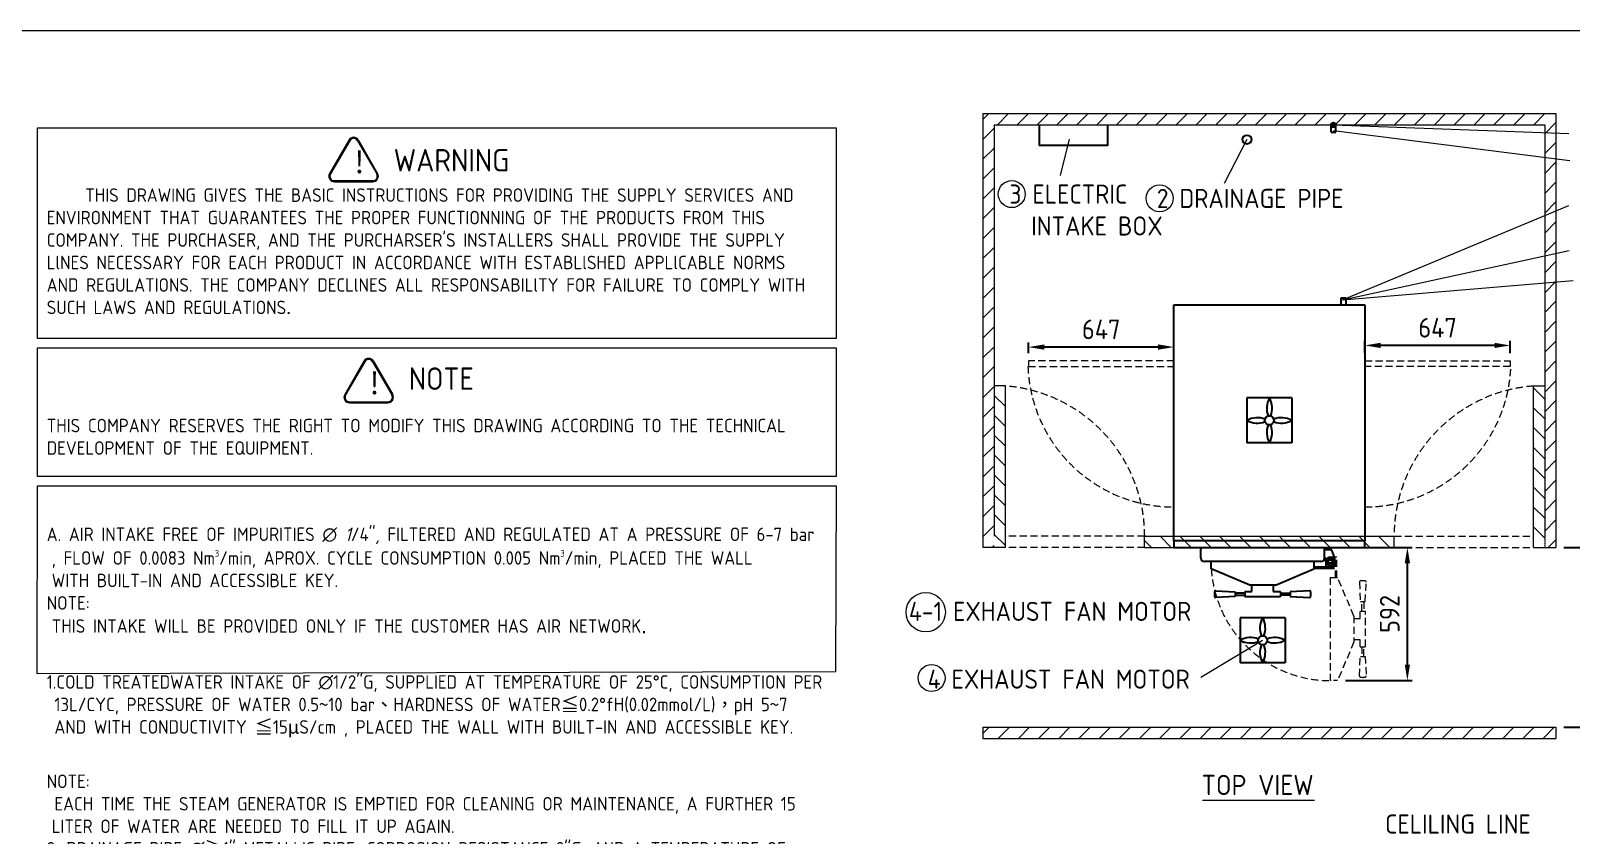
# Model space of a CAD drawing. Header units: millimetres. Extents: x -215875 to 27954, y -2277 to 15904.
# Drawn here: x 15181 to 22036, y 5734 to 9313 of the extents above; entities that cross this region are included whole.
import ezdxf

# ---------------------------------------------------------------- set-up
doc = ezdxf.new("R2010")
doc.units = ezdxf.units.MM
doc.header["$MEASUREMENT"] = 0
doc.linetypes.add('HIDDEN', pattern=[9.525, 6.35, -3.175])
doc.layers.get('0').update_dxf_attribs({"lineweight": 25})
for name, color, linetype, lineweight in [('D', 3, 'Continuous', 13), ('DIM', 3, 'Continuous', 9), ('F', 7, 'Continuous', 15), ('H', 2, 'HIDDEN', 15), ('S', 4, 'Continuous', 15)]:
    doc.layers.add(name, color=color, linetype=linetype, lineweight=lineweight)
doc.styles.get("Standard").update_dxf_attribs({"font": 'KAIU.TTF'})
doc.styles.add('STU25', font='isocp2.shx')
doc.dimstyles.new('STU25', dxfattribs={"dimscale": 35, "dimtxt": 2.5, "dimasz": 2, "dimexe": 0.6, "dimexo": 1, "dimgap": 1, "dimtad": 1, "dimdsep": 46, "dimtxsty": 'STU25', "dimcen": 2, "dimazin": 2, "dimtfac": 1, "dimtmove": 0, "dimatfit": 3, "dimfxl": 0, "dimtolj": 1, "dimtzin": 0, "dimarcsym": 0})

# ---------------------------------------------------------------- blocks, each defined once
blk = doc.blocks.new('*D9')
at = {"layer": 'D', "color": 0, "lineweight": -2}
for p, q in [((22002.9, 7014.2), (22248.6, 7014.2)), ((22227.6, 6944.2), (22227.6, 6284.2)), ((22002.9, 6214.2), (22248.6, 6214.2))]:
    blk.add_line(p, q, dxfattribs=at)
at = {"layer": 'D', "color": 0}
for points in [[(22239.3, 6944.2), (22216, 6944.2), (22227.6, 7014.2)], [(22216, 6284.2), (22239.3, 6284.2), (22227.6, 6214.2)]]:
    blk.add_solid(points, dxfattribs=at)
at = {"layer": 'Defpoints', "color": 0}
for p in [(21967.9, 7014.2), (21967.9, 6214.2), (22227.6, 6214.2)]:
    blk.add_point(p, dxfattribs=at)
at = {"layer": 'D', "color": 0, "insert": (22148.9, 6510.2), "char_height": 87.5, "attachment_point": 5, "rotation": 90, "style": 'STU25'}
blk.add_mtext('\\A1;{\\Fisocp2.shx;Min. 800}', dxfattribs=at)
blk = doc.blocks.new('*D10')
at = {"layer": 'D', "color": 0, "lineweight": -2}
for p, q in [((22002.9, 7014.2), (22544.7, 7014.2)), ((22523.7, 6944.2), (22523.7, 6284.2)), ((22002.9, 6214.2), (22544.7, 6214.2))]:
    blk.add_line(p, q, dxfattribs=at)
at = {"layer": 'D', "color": 0}
for points in [[(22535.4, 6944.2), (22512.1, 6944.2), (22523.7, 7014.2)], [(22512.1, 6284.2), (22535.4, 6284.2), (22523.7, 6214.2)]]:
    blk.add_solid(points, dxfattribs=at)
at = {"layer": 'Defpoints', "color": 0}
for p in [(21967.9, 7014.2), (21967.9, 6214.2), (22523.7, 6214.2)]:
    blk.add_point(p, dxfattribs=at)
at = {"layer": 'D', "color": 0, "insert": (22445, 6510.2), "char_height": 87.5, "attachment_point": 5, "rotation": 90, "style": 'STU25'}
blk.add_mtext('\\A1;{\\Fisocp2.shx;Min.1600}', dxfattribs=at)
blk = doc.blocks.new('*D14')
at = {"layer": 'Defpoints', "color": 0}
for p in [(20996.6, 7014.2), (21306.9, 7014.2), (20996.6, 6422.2)]:
    blk.add_point(p, dxfattribs=at)
at = {"layer": 'DIM', "color": 0, "lineweight": -2}
for p, q in [((21031.6, 7014.2), (21327.9, 7014.2)), ((21306.9, 6492.2), (21306.9, 6944.2)), ((21031.6, 6422.2), (21327.9, 6422.2))]:
    blk.add_line(p, q, dxfattribs=at)
at = {"layer": 'DIM', "color": 0}
for points in [[(21318.6, 6944.2), (21295.3, 6944.2), (21306.9, 7014.2)], [(21295.3, 6492.2), (21318.6, 6492.2), (21306.9, 6422.2)]]:
    blk.add_solid(points, dxfattribs=at)
at = {"layer": 'DIM', "color": 0, "insert": (21228.2, 6718.2), "char_height": 87.5, "attachment_point": 5, "rotation": 90, "style": 'STU25'}
blk.add_mtext('\\A1;592', dxfattribs=at)
blk = doc.blocks.new('*D15')
at = {"layer": 'D', "color": 0, "lineweight": -2}
for p, q in [((21117.9, 7879.2), (21117.9, 7934)), ((21694.9, 7913), (21187.9, 7913)), ((21764.9, 7879.2), (21764.9, 7934))]:
    blk.add_line(p, q, dxfattribs=at)
at = {"layer": 'D', "color": 0}
for points in [[(21187.9, 7924.7), (21187.9, 7901.4), (21117.9, 7913)], [(21694.9, 7901.4), (21694.9, 7924.7), (21764.9, 7913)]]:
    blk.add_solid(points, dxfattribs=at)
at = {"layer": 'Defpoints', "color": 0}
for p in [(21117.9, 7913), (21117.9, 7844.2), (21764.9, 7844.2)]:
    blk.add_point(p, dxfattribs=at)
at = {"layer": 'D', "color": 0, "insert": (21441.4, 7991.8), "char_height": 87.5, "attachment_point": 5, "style": 'STU25'}
blk.add_mtext('\\A1;647', dxfattribs=at)
blk = doc.blocks.new('*D16')
at = {"layer": 'D', "color": 0, "lineweight": -2}
for p, q in [((19620.9, 7879.2), (19620.9, 7926.7)), ((20197.9, 7905.7), (19690.9, 7905.7)), ((20267.9, 7879.2), (20267.9, 7926.7))]:
    blk.add_line(p, q, dxfattribs=at)
at = {"layer": 'D', "color": 0}
for points in [[(19690.9, 7917.4), (19690.9, 7894.1), (19620.9, 7905.7)], [(20197.9, 7894.1), (20197.9, 7917.4), (20267.9, 7905.7)]]:
    blk.add_solid(points, dxfattribs=at)
at = {"layer": 'Defpoints', "color": 0}
for p in [(19620.9, 7905.7), (19620.9, 7844.2), (20267.9, 7844.2)]:
    blk.add_point(p, dxfattribs=at)
at = {"layer": 'D', "color": 0, "insert": (19944.4, 7984.5), "char_height": 87.5, "attachment_point": 5, "style": 'STU25'}
blk.add_mtext('\\A1;647', dxfattribs=at)

msp = doc.modelspace()

# ---------------------------------------------------------------- hatches: boundary and pattern name
msp.add_hatch(color=256).paths.add_polyline_path([(20977.864, 8904.952, 1), (20977.864, 8883.431, 1)])
at = {"layer": 'D'}
h = msp.add_hatch(color=11, dxfattribs=at)
edge = h.paths.add_edge_path(flags=16)
edge.add_ellipse((16532.21, 8666.179), major_axis=(20, 0), ratio=1, start_angle=149.9999999, end_angle=270)
edge.add_line((16532.21, 8646.179), (16702.928, 8646.179))
edge.add_ellipse((16702.928, 8666.179), major_axis=(20, 0), ratio=1, start_angle=270, end_angle=389.9999999)
edge.add_line((16720.249, 8676.179), (16634.89, 8824.025))
edge.add_ellipse((16617.569, 8814.025), major_axis=(20, 0), ratio=1, start_angle=30, end_angle=150)
edge.add_line((16600.249, 8824.025), (16514.89, 8676.179))
edge = h.paths.add_edge_path()
edge.add_ellipse((16532.21, 8666.179), major_axis=(25, 0), ratio=1, start_angle=149.9999999, end_angle=270)
edge.add_line((16532.21, 8641.179), (16702.928, 8641.179))
edge.add_ellipse((16702.928, 8666.179), major_axis=(25, 0), ratio=1, start_angle=270, end_angle=389.9999999)
edge.add_line((16724.579, 8678.679), (16639.22, 8826.525))
edge.add_ellipse((16617.569, 8814.025), major_axis=(25, 0), ratio=1, start_angle=30, end_angle=150)
edge.add_line((16595.919, 8826.525), (16510.56, 8678.679))
h = msp.add_hatch(color=11, dxfattribs=at)
edge = h.paths.add_edge_path(flags=16)
edge.add_ellipse((16599.453, 7682.661), major_axis=(20, 0), ratio=1, start_angle=149.9999999, end_angle=270)
edge.add_line((16599.453, 7662.661), (16770.171, 7662.661))
edge.add_ellipse((16770.171, 7682.661), major_axis=(20, 0), ratio=1, start_angle=270, end_angle=389.9999999)
edge.add_line((16787.491, 7692.661), (16702.132, 7840.507))
edge.add_ellipse((16684.812, 7830.507), major_axis=(20, 0), ratio=1, start_angle=30, end_angle=150)
edge.add_line((16667.491, 7840.507), (16582.132, 7692.661))
edge = h.paths.add_edge_path()
edge.add_ellipse((16599.453, 7682.661), major_axis=(25, 0), ratio=1, start_angle=149.9999999, end_angle=270)
edge.add_line((16599.453, 7657.661), (16770.171, 7657.661))
edge.add_ellipse((16770.171, 7682.661), major_axis=(25, 0), ratio=1, start_angle=270, end_angle=389.9999999)
edge.add_line((16791.821, 7695.161), (16706.462, 7843.007))
edge.add_ellipse((16684.812, 7830.507), major_axis=(25, 0), ratio=1, start_angle=30, end_angle=150)
edge.add_line((16663.161, 7843.007), (16577.802, 7695.161))
at = {"layer": 'H', "ltscale": 5}
h = msp.add_hatch(dxfattribs=at)
h.set_pattern_fill('ANSI31', color=256, scale=500, style=0)
h.set_pattern_definition([(45, (222423.63, 18353.284), (-44.194174, 44.194174), [])])
h.paths.add_polyline_path([(21967.864, 8944.192), (21967.864, 7014.192), (21917.864, 7014.192), (21917.864, 7064.192), (21917.864, 8894.192), (19467.864, 8894.192), (19467.864, 7064.192), (19467.864, 7014.192), (19417.864, 7014.192), (19417.864, 8944.192)])
h = msp.add_hatch(dxfattribs=at)
h.set_pattern_fill('ANSI31', color=256, scale=500, angle=90, style=0)
h.set_pattern_definition([(135, (238248.65, 23227.563), (-44.194174, -44.194174), [])])
h.paths.add_polyline_path([(19467.864, 7014.192), (19517.864, 7014.192), (19517.864, 7733.407), (19467.864, 7733.407), (19467.864, 7064.192)])
h = msp.add_hatch(dxfattribs=at)
h.set_pattern_fill('ANSI31', color=256, scale=500, angle=90, style=0)
h.set_pattern_definition([(135, (238118.65, 23227.563), (-44.194174, -44.194174), [])])
h.paths.add_polyline_path([(21917.864, 7733.407), (21917.864, 7064.192), (21917.864, 7014.192), (21867.864, 7014.192), (21867.864, 7733.407)])
h = msp.add_hatch(dxfattribs=at)
h.set_pattern_fill('ANSI31', color=256, scale=500, angle=270, style=0)
h.set_pattern_definition([(315, (238183.65, 23227.563), (44.194174, 44.194174), [])])
h.paths.add_polyline_path([(20137.08, 7064.192), (20137.08, 7014.192), (21248.649, 7014.192), (21248.649, 7064.192)])
h = msp.add_hatch(dxfattribs=at)
h.set_pattern_fill('ANSI31', color=256, scale=20, style=0)
h.set_pattern_definition([(45, (237617.435, 23227.563), (-44.90128, 44.90128), [])])
h.paths.add_polyline_path([(19417.864, 6214.192), (19417.864, 6164.192), (21967.864, 6164.192), (21967.864, 6214.192)])

# ---------------------------------------------------------------- linework, layer by layer
for p, q in [((20967.864, 8861.817), (20967.864, 8894.192)), ((20967.864, 8861.817), (20987.864, 8861.817)), ((20987.864, 8861.817), (20987.864, 8894.192)), ((20267.864, 7044.192), (20267.864, 8094.192)), ((20267.864, 8094.192), (21117.864, 8094.192)), ((21011.756, 8094.192), (21011.756, 8124.192)), ((21011.756, 8124.192), (21033.456, 8124.192)), ((21011.756, 8094.192), (21033.456, 8094.192)), ((21033.456, 8124.192), (21033.456, 8094.192)), ((21117.864, 8094.192), (21117.864, 7044.192)), ((20592.864, 7679.192), (20592.864, 7479.192)), ((20792.864, 7679.192), (20592.864, 7679.192)), ((20792.864, 7679.192), (20792.864, 7479.192)), ((20792.864, 7479.192), (20592.864, 7479.192)), ((21117.864, 7044.192), (20267.864, 7044.192)), ((20267.864, 7044.192), (20267.864, 7014.192)), ((20267.864, 7014.192), (21117.864, 7014.192)), ((20387.864, 6967.192), (20387.864, 7006.192)), ((20937.864, 6967.192), (20937.864, 7006.192)), ((20937.864, 6967.692), (20937.864, 7005.692)), ((20937.864, 7005.692), (20964.399, 7005.692)), ((20969.081, 7002.447), (20982.365, 6966.723)), ((21117.864, 7014.192), (21117.864, 7044.192)), ((20921.864, 6951.192), (20403.864, 6951.192)), ((20434.364, 6918.441), (20434.364, 6951.192)), ((20891.364, 6951.192), (20891.364, 6918.439)), ((20891.364, 6927.692), (20982.874, 6927.692)), ((20937.864, 6967.692), (20943.864, 6967.692)), ((20943.864, 6951.692), (20943.864, 6967.692)), ((20943.864, 6951.692), (20943.864, 6927.692)), ((20982.864, 6964.546), (20982.864, 6951.692)), ((20982.864, 6927.692), (20982.864, 6951.692)), ((20605.364, 6845.691), (20434.364, 6918.441)), ((20720.364, 6845.691), (20891.364, 6918.439)), ((20891.364, 6921.692), (20982.874, 6921.692)), ((20453.877, 6821.691), (20540.877, 6817.191)), ((20540.877, 6796.191), (20453.877, 6791.691)), ((20540.877, 6817.191), (20540.877, 6796.191)), ((20584.114, 6811.441), (20540.877, 6811.441)), ((20540.877, 6801.941), (20584.114, 6801.941)), ((20584.114, 6817.191), (20584.114, 6796.191)), ((20585.114, 6818.191), (20615.364, 6818.191)), ((20585.114, 6795.191), (20740.614, 6795.191)), ((20720.364, 6845.691), (20605.364, 6845.691)), ((20615.364, 6818.191), (20615.364, 6845.691)), ((20710.364, 6845.691), (20710.364, 6818.191)), ((20710.364, 6818.191), (20740.614, 6818.191)), ((20741.614, 6817.191), (20741.614, 6796.191)), ((20741.614, 6811.441), (20784.852, 6811.441)), ((20784.852, 6801.941), (20741.614, 6801.941)), ((20871.852, 6821.691), (20784.852, 6817.191)), ((20784.852, 6817.191), (20784.852, 6796.191)), ((20784.852, 6796.191), (20871.852, 6791.691)), ((20562.864, 6701.191), (20562.864, 6501.191)), ((20762.864, 6701.191), (20562.864, 6701.191)), ((20762.864, 6701.191), (20762.864, 6501.191)), ((20762.864, 6501.191), (20562.864, 6501.191))]:
    msp.add_line(p, q)
msp.add_lwpolyline([(19668.561, 8894.192), (19668.561, 8804.594), (19973.25, 8804.594), (19973.25, 8894.192)])
for centre, radius in [((20592.864, 8829.192), 20), ((20977.864, 8894.192), 10.761), ((20692.864, 7579.192), 20), ((20692.864, 7579.192), 20), ((20692.864, 7579.192), 20), ((20692.864, 7579.192), 20), ((20963.364, 6951.692), 12), ((20963.364, 6951.692), 8), ((20662.864, 6601.191), 20), ((20662.864, 6601.191), 20), ((20662.864, 6601.191), 20), ((20662.864, 6601.191), 20)]:
    msp.add_circle(centre, radius)
for centre, radius, start, end in [((20773.889, 7633.316), 93.11, 150.4818019, 201.9770324), ((20611.84, 7633.316), 93.11, 338.0229676, 29.5181981), ((20638.74, 7498.167), 93.11, 68.0229676, 119.5181981), ((20638.74, 7660.216), 93.11, 240.4818019, 291.9770324), ((20773.889, 7525.067), 93.11, 158.0229676, 209.5181981), ((20611.84, 7525.067), 93.11, 330.4818019, 21.9770324), ((20746.989, 7498.167), 93.11, 60.4818019, 111.9770324), ((20746.989, 7660.216), 93.11, 248.0229676, 299.5181981), ((20403.864, 7006.192), 16, 150, 180), ((20921.864, 7006.192), 16, 0, 30), ((20964.399, 7000.692), 5, 20.5560452, 90), ((20403.864, 6967.192), 16, 180, 270), ((20921.864, 6967.192), 16, 270, 0), ((20963.364, 6951.692), 19.5, 0, 180), ((20963.364, 6951.692), 19.5, 180, 0), ((20977.864, 6964.546), 5, 0, 25.8189462), ((20503.649, 6806.691), 55.773, 168.6471146, 191.3528854), ((20453.877, 6816.684), 5.007, 84.0781277, 168.6471146), ((20453.877, 6796.697), 5.007, 191.3528854, 270), ((20585.114, 6817.191), 1, 90, 180), ((20585.114, 6796.191), 1, 180, 270), ((20740.614, 6817.191), 1, 0, 90), ((20740.614, 6817.191), 1, 0, 90), ((20740.614, 6796.191), 1, 270, 0), ((20871.852, 6816.684), 5.007, 11.3528854, 95.9218723), ((20871.852, 6796.697), 5.007, 270, 348.6471146), ((20822.079, 6806.691), 55.773, 348.6471146, 11.3528854), ((20743.889, 6655.316), 93.11, 150.4818019, 201.9770324), ((20581.84, 6655.316), 93.11, 338.0229676, 29.5181981), ((20608.74, 6520.167), 93.11, 68.0229676, 119.5181981), ((20608.74, 6682.216), 93.11, 240.4818019, 291.9770324), ((20743.889, 6547.067), 93.11, 158.0229676, 209.5181981), ((20581.84, 6547.067), 93.11, 330.4818019, 21.9770324), ((20716.989, 6520.167), 93.11, 60.4818019, 111.9770324), ((20716.989, 6682.216), 93.11, 248.0229676, 299.5181981)]:
    msp.add_arc(centre, radius, start, end)
at = {"layer": 'D'}
for p, q in [((20977.864, 8894.192), (22026.052, 8855.621)), ((20978.803, 8869.335), (22029.508, 8736.157)), ((19801.555, 8831.089), (19761.481, 8669.669)), ((20592.864, 8829.192), (20491.832, 8633.82)), ((21018.432, 8115.637), (22025.255, 8535.885)), ((21018.432, 8115.637), (22027.478, 8335.976)), ((21018.432, 8115.637), (22044.516, 8202.05)), ((20387.63, 6437.382), (20662.864, 6601.191)), ((20394.459, 5889.707), (20893.171, 5889.707))]:
    msp.add_line(p, q, dxfattribs=at)
at = {"layer": 'D', "color": 11}
for p, q in [((16595.919, 8826.525), (16510.56, 8678.679)), ((16600.249, 8824.025), (16514.89, 8676.179)), ((16634.89, 8824.025), (16720.249, 8676.179)), ((16639.22, 8826.525), (16724.579, 8678.679)), ((16532.21, 8646.179), (16702.928, 8646.179)), ((16532.21, 8641.179), (16702.928, 8641.179)), ((16663.161, 7843.007), (16577.802, 7695.161)), ((16667.491, 7840.507), (16582.132, 7692.661)), ((16702.132, 7840.507), (16787.491, 7692.661)), ((16706.462, 7843.007), (16791.821, 7695.161)), ((16599.453, 7662.661), (16770.171, 7662.661)), ((16599.453, 7657.661), (16770.171, 7657.661))]:
    msp.add_line(p, q, dxfattribs=at)
for points in [[(15210.856, 8881.443), (18764.71, 8881.443), (18764.71, 7943.63), (15210.856, 7943.63)], [(15210.856, 7902.026), (18764.71, 7902.026), (18764.71, 7329.855), (15210.856, 7329.855)], [(15210.856, 7288.029), (18764.71, 7288.029), (18761.575, 6461.07), (15209.048, 6452.062)]]:
    msp.add_lwpolyline(points, close=True, dxfattribs=at)
at = {"layer": 'D'}
for centre, radius in [((19546.424, 8586.191), 60), ((20204.401, 8567.757), 60), ((19163.495, 6725.96), 87.5), ((19189.464, 6433.277), 60)]:
    msp.add_circle(centre, radius, dxfattribs=at)
at = {"layer": 'D', "color": 11}
for centre, radius, start, end in [((16617.569, 8814.025), 25, 30, 150), ((16617.569, 8814.025), 20, 30, 150), ((16532.21, 8666.179), 25, 149.9999999, 270), ((16532.21, 8666.179), 20, 149.9999999, 270), ((16702.928, 8666.179), 25, 270, 29.9999999), ((16702.928, 8666.179), 20, 270, 29.9999999), ((16684.812, 7830.507), 25, 30, 150), ((16684.812, 7830.507), 20, 30, 150), ((16599.453, 7682.661), 25, 149.9999999, 270), ((16599.453, 7682.661), 20, 149.9999999, 270), ((16770.171, 7682.661), 25, 270, 29.9999999), ((16770.171, 7682.661), 20, 270, 29.9999999)]:
    msp.add_arc(centre, radius, start, end, dxfattribs=at)
at = {"layer": 'F', "color": 6}
msp.add_lwpolyline([(14768.864, 9312.832), (14768.864, 42.832), (27953.864, 42.832), (27953.864, 9312.832)], close=True, dxfattribs=at)
msp.add_lwpolyline([(14768.864, 9312.832), (14768.864, 42.832), (27953.864, 42.832), (27953.864, 9312.832)], close=True, dxfattribs=at)
at = {"layer": 'H', "ltscale": 5}
for p, q in [((19620.864, 7844.192), (19620.864, 7819.192)), ((20267.864, 7844.192), (19620.864, 7844.192)), ((19620.864, 7819.192), (20267.864, 7819.192)), ((21117.864, 7844.192), (21764.864, 7844.192)), ((21764.864, 7819.192), (21117.864, 7819.192)), ((21764.864, 7844.192), (21764.864, 7819.192)), ((20137.08, 7064.192), (19517.864, 7064.192)), ((21248.649, 7064.192), (21867.864, 7064.192)), ((20137.08, 7014.192), (19517.864, 7014.192)), ((21248.649, 7014.192), (21867.864, 7014.192)), ((20987.364, 6879.692), (20987.364, 6971.202)), ((20993.364, 6879.692), (20993.364, 6971.202)), ((20963.864, 6879.692), (20996.616, 6879.692)), ((20963.864, 6879.692), (20963.864, 6422.692)), ((21069.365, 6708.692), (20996.616, 6879.692)), ((21093.365, 6860.179), (21097.865, 6773.179)), ((21118.865, 6773.179), (21123.365, 6860.179)), ((21096.865, 6698.692), (21096.865, 6728.942)), ((21097.865, 6773.179), (21118.865, 6773.179)), ((21097.865, 6729.942), (21118.865, 6729.942)), ((21103.615, 6729.942), (21103.615, 6773.179)), ((21113.115, 6773.179), (21113.115, 6729.942)), ((21119.865, 6573.442), (21119.865, 6728.942)), ((21069.365, 6708.692), (21069.365, 6593.692)), ((21069.365, 6698.692), (21096.865, 6698.692)), ((21069.365, 6593.692), (20996.614, 6422.692)), ((21096.865, 6603.692), (21069.365, 6603.692)), ((21096.865, 6573.442), (21096.865, 6603.692)), ((21093.365, 6442.204), (21097.865, 6529.204)), ((21097.865, 6572.442), (21118.865, 6572.442)), ((21097.865, 6529.204), (21118.865, 6529.204)), ((21103.615, 6572.442), (21103.615, 6529.204)), ((21113.115, 6529.204), (21113.115, 6572.442)), ((21118.865, 6529.204), (21123.365, 6442.204))]:
    msp.add_line(p, q, dxfattribs=at)
at = {"layer": 'H'}
for p, q in [((21917.864, 7064.192), (21917.864, 7014.192)), ((21917.864, 7014.192), (21967.864, 7014.192)), ((20987.364, 6971.192), (20963.364, 6971.192)), ((20963.364, 6932.192), (20987.364, 6932.192)), ((20993.364, 6971.199), (20987.364, 6971.192))]:
    msp.add_line(p, q, dxfattribs=at)
at = {"layer": 'H', "ltscale": 3}
msp.add_line((20996.614, 6422.692), (20963.864, 6422.692), dxfattribs=at)
at = {"layer": 'H', "ltscale": 5}
for centre, radius, start, end in [((20267.864, 7844.192), 650, 182.212801, 270), ((21117.864, 7844.192), 650, 270, 357.787199), ((19467.864, 7064.192), 670, 0, 85.7202168), ((21917.864, 7064.192), 670, 94.2797832, 180), ((20963.364, 6951.692), 530.044, 183.5965939, 270.0541548), ((21098.372, 6860.179), 5.007, 101.3528854, 185.9218723), ((21108.365, 6810.407), 55.773, 78.6471146, 101.3528854), ((21118.358, 6860.179), 5.007, 0, 78.6471146), ((21118.865, 6728.942), 1, 0, 90), ((21097.865, 6573.442), 1, 180, 270), ((21118.865, 6573.442), 1, 270, 0), ((21098.372, 6442.204), 5.007, 174.0781277, 258.6471146), ((21108.365, 6491.977), 55.773, 258.6471146, 281.3528854), ((21118.358, 6442.204), 5.007, 281.3528854, 0)]:
    msp.add_arc(centre, radius, start, end, dxfattribs=at)
at = {"layer": 'H'}
msp.add_arc((20963.364, 6951.692), 19.5, 90, 270, dxfattribs=at)
at = {"layer": 'S', "linetype": 'Continuous'}
msp.add_line((19417.864, 8944.192), (21967.864, 8944.192), dxfattribs=at)
at = {"layer": 'S'}
for p, q in [((19417.864, 8944.192), (19417.864, 7014.192)), ((21967.864, 8944.192), (21967.864, 7014.192)), ((19467.864, 8894.192), (19467.864, 7064.192)), ((19467.864, 8894.192), (21917.864, 8894.192)), ((21917.864, 8894.192), (21917.864, 7064.192)), ((19467.864, 7733.407), (19467.864, 7064.192)), ((19517.864, 7733.407), (19467.864, 7733.407)), ((19517.864, 7014.192), (19517.864, 7733.407)), ((21867.864, 7014.192), (21867.864, 7733.407)), ((21867.864, 7733.407), (21917.864, 7733.407)), ((20137.08, 7064.192), (21248.649, 7064.192)), ((20137.08, 7014.192), (20137.08, 7064.192)), ((21248.649, 7014.192), (21248.649, 7064.192)), ((19517.864, 7014.192), (19417.864, 7014.192)), ((20137.08, 7014.192), (21248.649, 7014.192)), ((21867.864, 7014.192), (21967.864, 7014.192)), ((19417.864, 6214.192), (21967.864, 6214.192)), ((19417.864, 6214.192), (19417.864, 6164.192)), ((21967.864, 6214.192), (21967.864, 6164.192)), ((19417.864, 6164.192), (21967.864, 6164.192))]:
    msp.add_line(p, q, dxfattribs=at)

# ---------------------------------------------------------------- texts
at = {"layer": 'D', "color": 11, "attachment_point": 1, "style": 'STU25'}
for s, insert, char_height in [('{\\f標楷體|b0|i0|c136|p65;!}', (16609.259, 8779.295), 100), ('WARNING', (16795.771, 8787.044), 100), ('{\\A1;}\\P{\\A1;\\H0.70420x;     THIS DRAWING GIVES THE BASIC INSTRUCTIONS FOR PROVIDING THE SUPPLY SERVICES AND}\\P{\\A1;\\H0.70420x;ENVIRONMENT THAT GUARANTEES THE PROPER FUNCTIONNING OF THE PRODUCTS FROM THIS }\\P{\\A1;\\H0.70420x;COMPANY. THE PURCHASER, AND THE PURCHARSER\'S INSTALLERS SHALL PROVIDE THE SUPPLY }\\P{\\A1;\\H0.70420x;LlNES NECESSARY FOR EACH PRODUCT IN ACCORDANCE WITH ESTABLlSHED APPLlCABLE NORMS }\\P{\\A1;\\H0.70420x;AND REGULATIONS. THE COMPANY DECLlNES ALL RESPONSABILlTY FOR FAILURE TO COMPLY WITH }\\P{\\A1;\\H0.70420x;SUCH LAWS AND REGULATIONS}{\\A1;\\F????;\\H0.70420x;.}\\P{\\A1;\\F????;\\H0.70420x;}\\P{\\A1;\\F????;\\H0.70420x;}\\P{\\A1;\\F????;\\H0.70420x;}\\P{\\A1;\\Fisocp2.shx;\\H0.70420x;THIS COMPANY RESERVES THE RIGHT TO MODIFY THIS DRAWING ACCORDING TO THE TECHNICAL }\\P{\\A1;\\Fisocp2.shx;\\H0.70420x;DEVELOPMENT OF THE EQUIPMENT.}\\P{\\A1;\\Fisocp2.shx;\\H0.70420x;}\\P{\\A1;\\Fisocp2.shx;\\H0.70420x;}\\P{\\A1;\\Fisocp2.shx;\\H0.70420x;A. AIR INTAKE FREE OF IMPURITIES ∅ }{\\A1;\\fISOCP2|b0|i1|c0|p2;\\H0.70420x;1}{\\A1;\\Fisocp2.shx;\\H0.70420x;/4"}{\\A1;\\fISOCP2|b0|i1|c0|p2;\\H0.70420x;, }{\\A1;\\Fisocp2.shx;\\H0.70420x;FILTERED AND REGULATED AT A PRESSURE OF 6-7 bar}\\P{\\A1;\\F????;\\H0.70420x; }{\\A1;\\Fisocp2.shx;\\H0.70420x;, FLOW OF 0.0083 Nm{\\A1;\\Fisocp2.shx;\\H0.49294x;\\S3^ ;}}{\\A1;\\Fisocp2.shx;\\H0.70441x;/min, APROX. CYCLE CONSUMPTION 0.005 Nm{\\A1;\\Fisocp2.shx;\\H0.49309x;\\S3^ ;}}{\\A1;\\Fisocp2.shx;\\H0.70462x;/min, PLACED THE WALL }\\P{\\A1;\\F????;\\H0.70462x; }{\\A1;\\Fisocp2.shx;\\H0.70462x;WITH BUILT-IN AND ACCESSIBLE KEY.}\\P{\\A1;\\Fisocp2.shx;\\H0.70462x;NOTE:}\\P{\\A1;\\F????;\\H0.70462x; }{\\A1;\\Fisocp2.shx;\\H0.70462x;THIS INTAKE WILL BE PROVIDED ONLY IF THE CUSTOMER HAS AIR NETWORK}{\\A1;\\fArial|b0|i0|c0|p34;\\H0.77368x;.}\\P{\\A1;\\fArial|b0|i0|c0|p34;\\H0.77368x;}\\P{\\A1;\\Fisocp2.shx;\\H0.70482x;1.COLD TREATEDWATER INTAKE OF ∅1/2"G, SUPPLIED AT TEMPERATURE OF 25°C, CONSUMPTION PER }\\P{\\A1;\\Fisocp2.shx;\\H0.70482x; 13L/CYC, PRESSURE OF WATER 0.5}{\\A1;\\f細明體|b0|i0|c136|p49;\\H0.70482x;~}{\\A1;\\Fisocp2.shx;\\H0.70482x;10 bar}{\\A1;\\f標楷體|b0|i0|c136|p65;\\H0.70482x;、}{\\A1;\\Fisocp2.shx;\\H0.70482x;HARDNESS OF WATER}{\\A1;\\f標楷體|b0|i0|c136|p65;\\H0.70482x;≦}{\\A1;\\Fisocp2.shx;\\H0.70482x;0.2°fH(0.02mmol/L)}{\\A1;\\f標楷體|b0|i0|c136|p65;\\H0.70482x;，}{\\A1;\\Fisocp2.shx;\\H0.70482x;pH 5}{\\A1;\\f細明體|b0|i0|c136|p49;\\H0.70482x;~}{\\A1;\\Fisocp2.shx;\\H0.70482x;7}\\P{\\A1;\\Fisocp2.shx;\\H0.70482x; AND WITH CONDUCTIVITY }{\\A1;\\f標楷體|b0|i0|c136|p65;\\H0.70482x;≦}{\\A1;\\Fisocp2.shx;\\H0.70482x;15}{\\A1;\\f細明體|b0|i0|c136|p49;\\H0.70482x;μ}{\\A1;\\Fisocp2.shx;\\H0.70482x;S/cm , PLACED THE WALL WITH BUILT-IN AND ACCESSIBLE KEY.}\\P{\\A1;\\Fisocp2.shx;\\H0.70482x;}\\P{\\A1;\\Fisocp2.shx;\\H0.70482x;NOTE:}\\P{\\A1;\\Fisocp2.shx;\\H0.70482x; EACH TIME THE STEAM GENERATOR IS EMPTIED FOR CLEANING OR MAINTENANCE, A FURTHER 15 }\\P{\\A1;\\F???;\\H0.70482x; }{\\A1;\\Fisocp2.shx;\\H0.70482x;LITER OF WATER ARE NEEDED TO FILL IT UP AGAIN.}\\P{\\A1;\\Fisocp2.shx;\\H0.70482x;2. DRAINAGE PIPE ∅}{\\A1;\\f標楷體|b0|i0|c136|p65;\\H0.70482x;≧}{\\A1;\\Fisocp2.shx;\\H0.70482x;1" METALLIC PIPE, CORROSION RESISTANCE 2"G. AND A TEMPERATURE OF }\\P{\\A1;\\F???;\\H0.70482x; }{\\A1;\\Fisocp2.shx;\\H0.70482x;100°C ABOVE.}\\P{\\A1;\\Fisocp2.shx;\\H0.70482x;3.ELECTRIC INTAKE,9kW,WIRE 4 mLONG. (GENERAL POWER SUPPLY TO THE STERILIZER).}\\P{\\A1;\\Fisocp2.shx;\\H0.70482x;}\\P{\\A1;\\Fisocp2.shx;\\H0.70482x;}\\P{\\A1;\\Fisocp2.shx;\\H0.70482x;}\\P{\\A1;\\Fisocp2.shx;\\H0.70482x;}\\P{\\A1;\\Fisocp2.shx;\\H0.70482x;}\\P{\\A1;\\Fisocp2.shx;\\H0.70482x;NOTE:POWER INPUT MUST BE INSTALLED ACCORDING TO LOCAL APPLICABLE NORMS.}\\P{\\A1;\\H0.70481x;NOTE: ONCE THERE EXISTS REVERSING OF FAN BLADES THAT WILL CAUSED NO VACUUM VALUE, }\\P{\\A1;\\H0.70481x;TURN OFF THE MAIN POWER AND THEN SWITCH ANY TWO LINES OF THE THREE-PHASES EXCEPT GROUND LINE. }\\P{\\A1;\\H0.70481x;YOU MAY HAVE TO REPEAT THIS SWITCHING STEPS FOR TWO TIMES TO MATCH }\\P{\\A1;\\H0.70481x;WITH THE CORRECT ROTATING DIRECTION AS SHOWN ON THE PUMP. }\\P{\\A1;\\Fisocp2.shx;\\H0.70482x;4. CEILING MOUNTED AIR EXTRACTION WITH GRILLE DRAW 200 Kcal/h (LOADING / UNLOADING AREA).}\\P{\\A1;\\Fisocp2.shx;\\H0.70482x;4-1 CEILING MOUNTED AIR EXTRACTION WITH GRILLE DRAW 400 Kcal/h (STERILIZE AREA).}\\P{\\A1;\\Fisocp2.shx;\\H0.70482x;5. A CHECK VALVE SHALL BE FITTED AS INDICATED IN THE DRAWING (5) and (6) .}\\P{\\A1;\\Fisocp2.shx;\\H0.70482x;}\\P{\\A1;\\Fisocp2.shx;\\H0.70482x;B. THE EQUIPMENT SHALL BE ADJUST TO A ANGLE OF 1°}{\\A1;\\f細明體|b0|i0|c136|p49;\\H0.70482x;~}{\\A1;\\Fisocp2.shx;\\H0.70482x;2° WITH REAR SITE HIGHER THAN FRONT }\\P{\\A1;\\F???;\\H0.70482x; }{\\A1;\\Fisocp2.shx;\\H0.70482x;SITE FOR THE PROPER OPERATION OF DRY AND DRAINAGE}{\\A1;\\fArial|b0|i0|c0|p34;\\H0.77389x;.}\\P{\\A1;\\fArial|b0|i0|c0|p34;\\H0.77389x;}\\P{\\A1;\\Fisocp2.shx;\\H0.70501x;IMPORTANT}{\\A1;\\f標楷體|b0|i0|c136|p65;\\H0.70501x;：}{\\A1;\\Fisocp2.shx;\\H0.70501x;ENVIRONMENT CONDITIONS IN THE STERILE AREA:}\\P{\\A1;\\Fisocp2.shx;\\H1.00000x;-}{\\A1;\\F???;\\H0.70420x; }{\\A1;\\Fisocp2.shx;\\H0.70420x;THE STERILE AREA TEMPERATURE MUST BE }{\\A1;\\f標楷體|b0|i0|c136|p65;\\H0.70420x;≦}{\\A1;\\Fisocp2.shx;\\H0.70420x; 40°C }{\\A1;\\f標楷體|b0|i0|c136|p65;\\H0.70420x;；}{\\A1;\\Fisocp2.shx;\\H0.70420x;HUMIDITY }{\\A1;\\f標楷體|b0|i0|c136|p65;\\H0.70420x;≦}{\\A1;\\Fisocp2.shx;\\H0.70420x; 85%RH}\\P{\\A1;\\Fisocp2.shx;\\H1.00000x;-}{\\A1;\\F???;\\H0.70420x; }{\\A1;\\Fisocp2.shx;\\H0.70420x;TO KEEP THESE CONDITIONS IN THE STERILE AREA AND DEPENDING ON THE Kcal. LOST BY THE }\\P{\\A1;\\F???;\\H0.70420x;  }{\\A1;\\Fisocp2.shx;\\H0.70420x;EQUIPMENT INDICATED IN THE ITEMS 4 & 4-1, WE SUGGEST THAT THE EXTRACTOR AND THE }\\P{\\A1;\\F???;\\H0.70420x;  }{\\A1;\\Fisocp2.shx;\\H0.70420x;DIAMETER OF THE EXTRACTION TUBE ARE CALCULATED AND MADE BY A SPECIALIZED COMPANY.}', (15251.934, 8753.664), 85.129463), ('NOTE', (16863.014, 7815.145), 100), ('{\\f標楷體|b0|i0|c136|p65;!}', (16676.501, 7795.777), 100)]:
    msp.add_mtext(s, dxfattribs=dict(at, insert=insert, char_height=char_height))
at = {"layer": 'D', "color": 11, "char_height": 85, "attachment_point": 1}
for s, insert in [('{\\Fisocp2.shx;\\C3;3 ELECTRIC\\P  INTAKE BOX}', (19535.885, 8628.783)), ('{\\Fisocp2.shx;\\C3;2 DRAINAGE PIPE }', (20191.95, 8609.556)), ('{\\Fisocp2.shx;\\C3;4-1 EXHAUST FAN MOTOR}', (19088.749, 6772.16)), ('{\\Fisocp2.shx;\\C3;4 EXHAUST FAN MOTOR}', (19172.389, 6470.58)), ('{\\Fisocp.shx;\\C3;CELILING LINE}', (21207.765, 5825.892))]:
    msp.add_mtext(s, dxfattribs=dict(at, insert=insert))
at = {"layer": 'D', "insert": (20391.284, 6002.209), "char_height": 90, "attachment_point": 1}
msp.add_mtext('{\\Fisocp2.shx;\\C11;TOP VIEW}', dxfattribs=at)

# ---------------------------------------------------------------- dimensions: what is measured, and where the dimension line sits
at = {"layer": 'D'}
for base, p1, p2, picture, middle in [((19620.864, 7905.747), (20267.864, 7844.192), (19620.864, 7844.192), '*D16', (19944.364, 7984.497)), ((21117.864, 7913.022), (21764.864, 7844.192), (21117.864, 7844.192), '*D15', (21441.364, 7991.772))]:
    dim = msp.add_linear_dim(base=base, p1=p1, p2=p2, dimstyle='STU25', dxfattribs=at)
    dim.commit()
    dim.dimension.update_dxf_attribs({"geometry": picture, "text_midpoint": middle})
for base, text, picture, middle in [((22227.63, 6214.192), '{\\Fisocp2.shx;Min. <>}', '*D9', (22227.63, 6510.192)), ((22523.735, 6214.192), '{\\Fisocp2.shx;Min.1600}', '*D10', (22523.735, 6510.192))]:
    dim = msp.add_linear_dim(base=base, p1=(21967.864, 7014.192), p2=(21967.864, 6214.192), angle=90, text=text, dimstyle='STU25', dxfattribs=at)
    dim.commit()
    dim.dimension.update_dxf_attribs({"geometry": picture, "text_midpoint": middle, "dimtype": 160})
at = {"layer": 'DIM'}
dim = msp.add_linear_dim(base=(21306.929, 7014.192), p1=(20996.614, 6422.192), p2=(20996.614, 7014.192), angle=90, dimstyle='STU25', dxfattribs=at)
dim.commit()
dim.dimension.update_dxf_attribs({"geometry": '*D14', "text_midpoint": (21306.929, 6718.192), "dimtype": 160})

doc.saveas('drawing.dxf')
